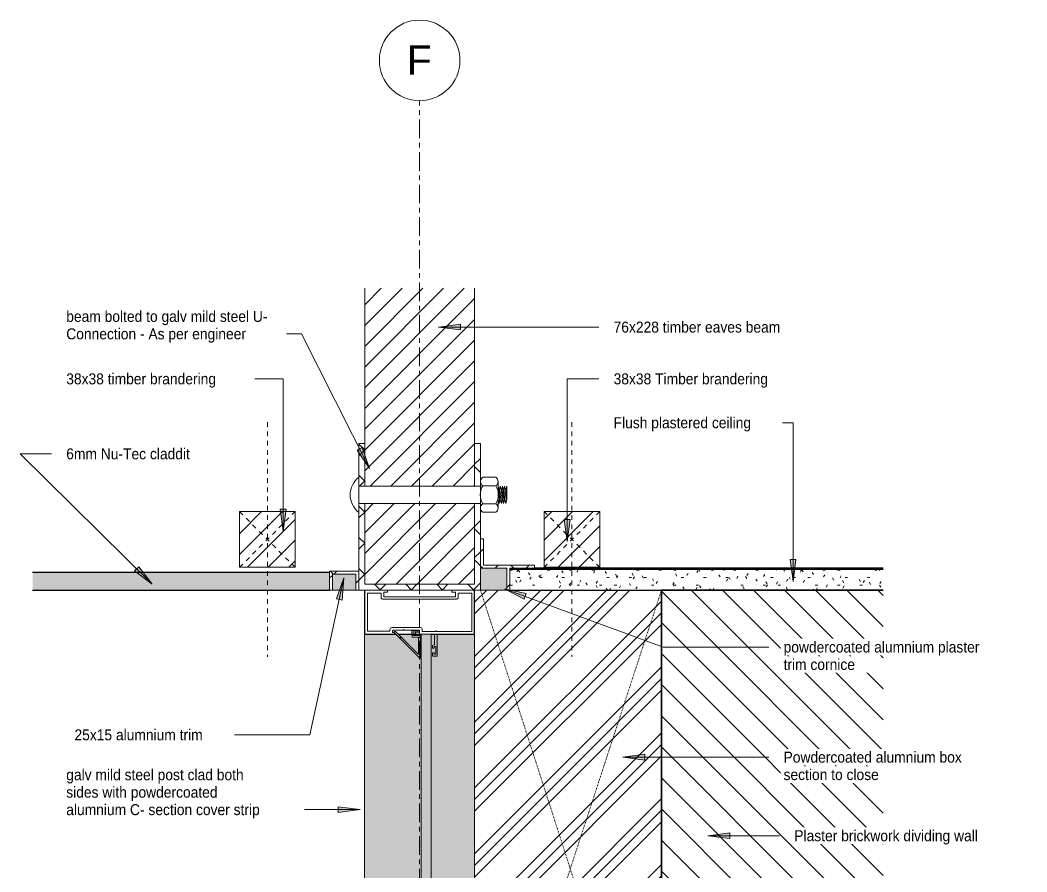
# Model space of a CAD drawing. Header units: millimetres. Extents: x -38576 to 20330, y -28812 to 13605.
# Drawn here: x 8752 to 9439, y 3013 to 3594 of the extents above; entities that cross this region are included whole.
import ezdxf

# ---------------------------------------------------------------- set-up
doc = ezdxf.new("R2010")
doc.units = ezdxf.units.MM
for name, pattern in [('Dash', [6.35, 3.175, -3.175]), ('Detail Dash', [1.1, 0.55, -0.55]), ('Grid Line', [22.225, 12.7, -3.175, 3.175, -3.175])]:
    doc.linetypes.add(name, pattern=pattern)
for name, color, linetype, lineweight in [('A-CLNG', 13, 'Continuous', 9), ('A-CLNG-PATT', 13, 'Continuous', 9), ('A-DETL', 90, 'Continuous', 5), ('A-DETL-GENF', 92, 'Continuous', 5), ('A-DETL-GENF-HDLN', 1, 'Dash', 18), ('A-DETL-THIN', 151, 'Continuous', 5), ('A-GLAZ-CWMG', 51, 'Continuous', 5), ('A-WALL-PATT', 111, 'Continuous', 35), ('G-ANNO-TEXT', 231, 'Continuous', 5), ('G-IMPT', 8, 'Continuous', 18), ('I-WALL', 2, 'Continuous', 9), ('S-COLS', 52, 'Continuous', 5), ('S-FSTN', 2, 'Continuous', 5), ('S-GRID', 1, 'Continuous', 5), ('S-GRID-IDEN', 1, 'Continuous', 5)]:
    doc.layers.add(name, color=color, linetype=linetype, lineweight=lineweight)
doc.styles.add('Arial_10', font='arial.ttf', dxfattribs={"width": 0.9, "height": 7.5})
doc.styles.add('Arial_8', font='arial.ttf', dxfattribs={"height": 20})
pattern_1 = [(45, (-870.233, 2197.53), (-7.07107, 7.07107), [])]
pattern_2 = [(45, (9050.392, 2197.53), (-10.6066, 10.6066), []), (135, (9050.392, 2197.53), (-10.6066, -10.6066), [])]

# ---------------------------------------------------------------- blocks, each defined once
blk = doc.blocks.new('Structural Connections 1 - Structural Connections 1-1359859-Clerestory Window Detail')
at = {"layer": 'S-FSTN', "lineweight": 18}
h = blk.add_hatch(dxfattribs=at)
h.set_pattern_fill('FP_29', color=256, style=0, pattern_type=2)
h.set_pattern_definition(pattern_1)
h.paths.add_polyline_path([(-932.63, 3209), (-858.83, 3209), (-858.83, 3264), (-933.83, 3264), (-933.83, 3209)])
h.paths.add_polyline_path([(-933.83, 3276), (-858.83, 3276), (-858.83, 3410.9), (-933.83, 3410.9), (-933.83, 3284)])
for p, q in [((-933.83, 3410.9), (-933.83, 3305)), ((-858.83, 3305), (-858.83, 3410.9))]:
    blk.add_line(p, q, dxfattribs=at)
blk = doc.blocks.new('Rectangular Mullion - 30x75-1463164-Clerestory Window Detail')
at = {"layer": 'A-GLAZ-CWMG', "lineweight": 25}
for p, q in [((-934, 3205), (-934, 3175)), ((-859, 3175), (-859, 3205)), ((-934, 3175), (-912.6, 3175)), ((-910.93, 3175), (-901.53, 3175)), ((-900.77, 3175), (-895.26, 3175)), ((-888.46, 3175), (-859, 3175))]:
    blk.add_line(p, q, dxfattribs=at)
blk = doc.blocks.new('Rectangular Mullion - 30x75-1460576-Clerestory Window Detail')
at = {"layer": 'A-GLAZ-CWMG', "lineweight": 18}
h = blk.add_hatch(color=10, dxfattribs=at)
h.paths.add_polyline_path([(-911.59, 2811), (-901.5, 2811), (-901.5, 2821.48), (-934, 2821.48), (-934, 2811), (-933.82, 2811)])
h.paths.add_polyline_path([(-934, 2823.48), (-933.82, 2823.48), (-859, 2823.48), (-859, 3175), (-888.46, 3175), (-888.46, 2854.28), (-895.26, 2854.28), (-895.26, 3175), (-900.77, 3175), (-900.77, 3173.98), (-895.92, 3173.98), (-895.92, 3158.32), (-912.6, 3175), (-934, 3175), (-934, 2823.48)])
h.paths.add_polyline_path([(-897.41, 2851.85), (-901.62, 2851.85), (-901.46, 2856.32), (-897.07, 2856.32), (-897.07, 2868.15), (-912.74, 2852.47), (-913.62, 2852.47), (-913.62, 2853.26), (-895.92, 2870.96), (-895.92, 2855.31), (-900.77, 2855.31), (-900.77, 2852.7), (-897.41, 2852.7), (-897.41, 2852.47)])
h.paths.add_polyline_path([(-897.07, 3161.14), (-897.07, 3172.97), (-901.46, 3172.97), (-901.53, 3175), (-910.93, 3175), (-900.77, 3164.84)])
for p, q in [((-934, 2823.47), (-934, 3175)), ((-859, 2823.48), (-859, 3175)), ((-934, 2811), (-934, 2821.48))]:
    blk.add_line(p, q, dxfattribs=at)
blk = doc.blocks.new('Clip44 - SC15 edge Mullion_dwg-V91-Clerestory Window Detail')
at = {"layer": 'G-IMPT'}
for p, q in [((-933.83, 3204.7), (-933.83, 3175.3)), ((-918.63, 3205), (-933.53, 3205)), ((-922.63, 3202.7), (-922.63, 3200.1)), ((-920.83, 3200.8), (-920.83, 3203.2)), ((-920.53, 3203.5), (-918.63, 3203.5)), ((-918.33, 3203.8), (-918.33, 3204.7)), ((-874.33, 3204.7), (-874.33, 3203.8)), ((-859.13, 3205), (-874.03, 3205)), ((-874.03, 3203.5), (-872.13, 3203.5)), ((-871.83, 3203.2), (-871.83, 3200.8)), ((-870.03, 3200.1), (-870.03, 3202.7)), ((-858.83, 3175.3), (-858.83, 3204.7)), ((-921.23, 3198.7), (-871.43, 3198.7)), ((-872.13, 3200.5), (-920.53, 3200.5)), ((-933.53, 3175), (-913.63, 3175)), ((-895.93, 3179.4), (-915.23, 3179.4)), ((-914.83, 3176.38), (-914.83, 3177.3)), ((-913.6, 3176), (-914.55, 3176.08)), ((-913.33, 3175.3), (-913.33, 3175.7)), ((-899.33, 3175.7), (-899.33, 3175.3)), ((-896.6, 3176.21), (-899.05, 3176)), ((-899.03, 3175), (-895.26, 3175)), ((-896.33, 3177.3), (-896.33, 3176.51)), ((-888.46, 3175), (-886.43, 3175)), ((-886.13, 3174.7), (-886.13, 3167.9)), ((-884.03, 3175), (-859.13, 3175)), ((-886.33, 3167.7), (-886.53, 3167.7)), ((-887.53, 3166.7), (-887.53, 3165.7)), ((-887.53, 3162), (-887.53, 3160.3)), ((-887.23, 3165.4), (-886.83, 3165.4)), ((-886.83, 3162.3), (-887.23, 3162.3)), ((-887.23, 3160), (-884.63, 3160))]:
    blk.add_line(p, q, dxfattribs=at)
at = {"layer": 'G-IMPT', "flags": 128}
for points in [[(-916.63, 3178), (-916.63, 3177), (-931.83, 3177), (-931.83, 3203), (-922.93, 3203)], [(-869.73, 3203), (-860.83, 3203), (-860.83, 3176.8), (-884.83, 3176.8), (-885.23, 3177.2), (-885.63, 3176.8), (-894.53, 3176.8), (-894.53, 3178)], [(-914.53, 3177.6), (-907.83, 3177.6), (-907.33, 3178.1), (-906.83, 3177.6), (-896.63, 3177.6)], [(-884.33, 3160.3), (-884.33, 3166.2), (-884.33, 3172.53), (-884.33, 3174.7)], [(-886.53, 3165.7), (-886.53, 3166.5), (-885.33, 3166.5), (-885.33, 3161.2), (-886.53, 3161.2), (-886.53, 3162)]]:
    blk.add_lwpolyline(points, dxfattribs=at)
at = {"layer": 'G-IMPT'}
for centre, radius, start, end in [((-933.53, 3204.7), 0.3, 90, 180), ((-922.93, 3202.7), 0.3, 360, 90), ((-920.53, 3203.2), 0.3, 90, 180), ((-918.63, 3204.7), 0.3, 0, 90), ((-918.63, 3203.8), 0.3, 270, 360), ((-874.03, 3204.7), 0.3, 90, 180), ((-874.03, 3203.8), 0.3, 180, 270), ((-872.13, 3203.2), 0.3, 0, 90), ((-869.73, 3202.7), 0.3, 90, 180), ((-859.13, 3204.7), 0.3, 0, 90), ((-921.23, 3200.1), 1.4, 180, 270), ((-920.53, 3200.8), 0.3, 180, 270), ((-872.13, 3200.8), 0.3, 270, 360), ((-871.43, 3200.1), 1.4, 270, 0), ((-933.53, 3175.3), 0.3, 180, 270), ((-915.23, 3178), 1.4, 90, 180), ((-914.53, 3177.3), 0.3, 90, 180), ((-914.53, 3176.38), 0.3, 180, 265), ((-913.63, 3175.3), 0.3, 270, 0), ((-913.63, 3175.7), 0.3, 0, 85), ((-899.03, 3175.7), 0.3, 95, 180), ((-899.03, 3175.3), 0.3, 180, 270), ((-896.63, 3177.3), 0.3, 0, 90), ((-896.63, 3176.51), 0.3, 275, 360), ((-895.93, 3178), 1.4, 360, 90), ((-886.43, 3174.7), 0.3, 360, 90), ((-884.03, 3174.7), 0.3, 90, 180), ((-859.13, 3175.3), 0.3, 270, 360), ((-886.53, 3166.7), 1, 90, 180), ((-886.33, 3167.9), 0.2, 270, 360), ((-887.23, 3165.7), 0.3, 180, 270), ((-887.23, 3162), 0.3, 90, 180), ((-887.23, 3160.3), 0.3, 180, 270), ((-886.83, 3165.7), 0.3, 270, 0), ((-886.83, 3162), 0.3, 360, 90), ((-884.63, 3160.3), 0.3, 270, 360)]:
    blk.add_arc(centre, radius, start, end, dxfattribs=at)
blk = doc.blocks.new('Clip44 - Clip44-1462916-Clerestory Window Detail')
at = {"layer": 'A-DETL-GENF', "lineweight": 18}
h = blk.add_hatch(dxfattribs=at)
h.set_pattern_fill('FP_34', color=256, style=0, pattern_type=2)
h.set_pattern_definition([(0, (-870.233, 2197.53), (0, 25), []), (90, (-870.233, 2197.53), (-25, 2e-15), [])])
h.paths.add_polyline_path([(-895.92, 3158.32), (-895.92, 3173.98), (-900.77, 3173.98), (-900.77, 3176.58), (-897.41, 3176.58), (-897.41, 3177.43), (-901.62, 3177.43), (-901.46, 3172.97), (-897.07, 3172.97), (-897.07, 3161.14), (-912.74, 3176.81), (-913.62, 3176.81), (-913.62, 3176.02), (-897.07, 3159.46)])
for p, q in [((-912.74, 3176.81), (-913.62, 3176.81)), ((-913.62, 3176.81), (-913.62, 3176.02)), ((-913.62, 3176.02), (-895.92, 3158.32)), ((-897.07, 3161.14), (-912.74, 3176.81)), ((-897.41, 3177.43), (-901.62, 3177.43)), ((-901.62, 3177.43), (-901.46, 3172.97)), ((-900.77, 3173.98), (-900.77, 3176.58)), ((-900.77, 3176.58), (-897.41, 3176.58)), ((-895.92, 3173.98), (-900.77, 3173.98)), ((-897.41, 3176.58), (-897.41, 3177.43)), ((-895.92, 3158.32), (-895.92, 3173.98)), ((-901.46, 3172.97), (-897.07, 3172.97)), ((-897.07, 3172.97), (-897.07, 3161.14))]:
    blk.add_line(p, q, dxfattribs=at)
blk.add_blockref('Clip44 - SC15 edge Mullion_dwg-V91-Clerestory Window Detail', (0, 0))
blk = doc.blocks.new('M_Carriage Bolts-Side - M12-1469697-Clerestory Window Detail')
at = {"layer": 'A-DETL-GENF', "lineweight": 18}
for p, q in [((-937.83, 3282), (-937.83, 3270)), ((-854.83, 3279.02), (-854.83, 3270)), ((-853.31, 3281.94), (-844.35, 3281.94)), ((-842.83, 3270), (-842.83, 3279.02)), ((-937.83, 3276), (-854.83, 3276)), ((-853.31, 3276.1), (-844.35, 3276.1)), ((-842.08, 3273.26), (-842.83, 3276)), ((-842.83, 3266.74), (-842.08, 3273.26)), ((-841.33, 3276), (-842.08, 3273.26)), ((-842.08, 3264), (-841.33, 3276)), ((-840.58, 3273.26), (-841.33, 3276)), ((-841.33, 3266.74), (-840.58, 3273.26)), ((-839.83, 3276), (-840.58, 3273.26)), ((-840.58, 3264), (-839.83, 3276)), ((-839.08, 3273.26), (-839.83, 3276)), ((-839.83, 3266.74), (-839.08, 3273.26)), ((-838.33, 3276), (-839.08, 3273.26)), ((-839.08, 3264), (-838.33, 3276)), ((-837.58, 3273.26), (-838.33, 3276)), ((-838.33, 3266.74), (-837.58, 3273.26)), ((-836.83, 3276), (-837.58, 3273.26)), ((-837.58, 3264), (-836.83, 3276)), ((-836.83, 3266.74), (-836.83, 3276)), ((-937.83, 3270), (-937.83, 3258)), ((-937.83, 3264), (-854.83, 3264)), ((-854.83, 3270), (-854.83, 3261.03)), ((-853.31, 3263.9), (-844.35, 3263.9)), ((-842.83, 3261.03), (-842.83, 3270)), ((-842.83, 3266.74), (-842.08, 3264)), ((-842.08, 3264), (-841.33, 3266.74)), ((-841.33, 3266.74), (-840.58, 3264)), ((-840.58, 3264), (-839.83, 3266.74)), ((-839.83, 3266.74), (-839.08, 3264)), ((-839.08, 3264), (-838.33, 3266.74)), ((-838.33, 3266.74), (-837.58, 3264)), ((-837.58, 3264), (-836.83, 3266.74)), ((-853.31, 3258.06), (-844.35, 3258.06))]:
    blk.add_line(p, q, dxfattribs=at)
for centre, radius, start, end in [((-928.39, 3269.78), 15.44, 127.6782, 179.1917), ((-851.26, 3279.02), 3.56, 125.00172, 234.99828), ((-846.39, 3279.02), 3.56, 305.00172, 54.99828), ((-843.21, 3270), 11.79, 148.85268, 211.14732), ((-854.44, 3270), 11.79, 328.85268, 31.14732), ((-928.39, 3270.22), 15.44, 180.8083, 232.3218), ((-851.26, 3260.98), 3.56, 124.99089, 235.00911), ((-846.39, 3260.98), 3.56, 304.99089, 55.00911)]:
    blk.add_arc(centre, radius, start, end, dxfattribs=at)
blk = doc.blocks.new('Repeating Detail - Timber _38 x 38_-372870-Clerestory Window Detail')
at = {"layer": 'A-DETL-GENF', "lineweight": 18}
h = blk.add_hatch(dxfattribs=at)
h.set_pattern_fill('FP_29', color=256, style=0, pattern_type=2)
h.set_pattern_definition(pattern_1)
h.paths.add_polyline_path([(-773.4, 3220.54), (-773.4, 3258.54), (-811.4, 3258.54), (-811.4, 3220.54), (-797.67, 3220.54)])
for p, q in [((-773.4, 3258.54), (-811.4, 3258.54)), ((-811.4, 3258.54), (-811.4, 3220.54)), ((-773.4, 3220.54), (-773.4, 3258.54)), ((-811.4, 3220.54), (-773.4, 3220.54))]:
    blk.add_line(p, q, dxfattribs=at)
at = {"layer": 'A-DETL-GENF-HDLN'}
for p, q in [((-792.4, 3319.54), (-792.4, 3159.54)), ((-773.4, 3258.54), (-811.4, 3220.54)), ((-773.4, 3220.54), (-811.4, 3258.54))]:
    blk.add_line(p, q, dxfattribs=at)
blk = doc.blocks.new('Repeating Detail - Timber _38 x 38_-V93-Clerestory Window Detail')
at = {"layer": 'A-DETL-GENF', "lineweight": 18}
h = blk.add_hatch(dxfattribs=at)
h.set_pattern_fill('FP_29', color=256, style=0, pattern_type=2)
h.set_pattern_definition(pattern_1)
h.paths.add_polyline_path([(-1019.26, 3220.54), (-981.26, 3220.54), (-981.26, 3258.54), (-1019.26, 3258.54)])
for p, q in [((-1019.26, 3220.54), (-1019.26, 3258.54)), ((-1019.26, 3258.54), (-981.26, 3258.54)), ((-981.26, 3258.54), (-981.26, 3220.54)), ((-981.26, 3220.54), (-1019.26, 3220.54))]:
    blk.add_line(p, q, dxfattribs=at)
at = {"layer": 'A-DETL-GENF-HDLN'}
for p, q in [((-1000.26, 3319.54), (-1000.26, 3159.54)), ((-1019.26, 3258.54), (-981.26, 3220.54)), ((-1019.26, 3220.54), (-981.26, 3258.54))]:
    blk.add_line(p, q, dxfattribs=at)
blk = doc.blocks.new('Grid - M_Grid Head - Circle-13408-Clerestory Window Detail')
at = {"layer": 'S-GRID-IDEN'}
blk.add_circle((-896.33, 3566.34), 27.5, dxfattribs=at)

msp = doc.modelspace()

# ---------------------------------------------------------------- hatches: boundary and pattern name
at = {"layer": 'A-CLNG-PATT', "lineweight": 18}
h = msp.add_hatch(dxfattribs=at)
h.set_pattern_fill('FP_27', color=256, style=0, pattern_type=2)
h.set_pattern_definition([(0, (9050.392, 2197.53), (5.08, 1.27), [0.16764, -3.642, 0.16764, -3.642, -20.32]), (0, (9050.392, 2197.53), (5.08, 1.27), [-7.62, 0.16764, -7.452, 0.16764, -3.642, -8.89]), (0, (9050.392, 2197.53), (5.08, 1.27), [-19.05, 0.16764, -2.372, 0.16764, -6.182]), (120, (9052.297, 2198.165), (-3.6398523, 3.764409), [0.16764, -3.642, 0.16764, -3.642, -20.32]), (120, (9052.297, 2198.165), (-3.6398523, 3.764409), [-7.62, 0.16764, -7.452, 0.16764, -3.642, -8.89]), (120, (9052.297, 2198.165), (-3.6398523, 3.764409), [-19.05, 0.16764, -2.372, 0.16764, -6.182]), (240, (9052.932, 2200.705), (-1.4401477, -5.034409), [0.16764, -3.642, 0.16764, -3.642, -20.32]), (240, (9052.932, 2200.705), (-1.4401477, -5.034409), [-7.62, 0.16764, -7.452, 0.16764, -3.642, -8.89]), (240, (9052.932, 2200.705), (-1.4401477, -5.034409), [-19.05, 0.16764, -2.372, 0.16764, -6.182])])
h.paths.add_polyline_path([(8962.82, 3205), (8962.82, 3217), (8760.13, 3217), (8760.13, 3205)])
h = msp.add_hatch(dxfattribs=at)
h.set_pattern_fill('FP_30', color=256, style=0, pattern_type=2)
h.set_pattern_definition([(0, (9050.392, 2197.53), (20.32, 5.08), [1.676, -13.564, 1.676, -13.564, -81.28]), (0, (9050.392, 2197.53), (20.32, 5.08), [-30.48, 1.676, -28.804, 1.676, -13.564, -35.56]), (0, (9050.392, 2197.53), (20.32, 5.08), [-76.2, 1.676, -8.484, 1.676, -23.724]), (120, (9058.012, 2200.07), (-14.55941, 15.057636), [1.676, -13.564, 1.676, -13.564, -81.28]), (120, (9058.012, 2200.07), (-14.55941, 15.057636), [-30.48, 1.676, -28.804, 1.676, -13.564, -35.56]), (120, (9058.012, 2200.07), (-14.55941, 15.057636), [-76.2, 1.676, -8.484, 1.676, -23.724]), (240, (9060.552, 2210.23), (-5.76059, -20.137636), [1.676, -13.564, 1.676, -13.564, -81.28]), (240, (9060.552, 2210.23), (-5.76059, -20.137636), [-30.48, 1.676, -28.804, 1.676, -13.564, -35.56]), (240, (9060.552, 2210.23), (-5.76059, -20.137636), [-76.2, 1.676, -8.484, 1.676, -23.724])])
h.paths.add_polyline_path([(9085.78, 3205), (9340.65, 3205), (9340.65, 3219), (9085.78, 3219), (9085.78, 3209)])
at = {"layer": 'A-DETL-GENF', "lineweight": 18}
h = msp.add_hatch(dxfattribs=at)
h.set_pattern_fill('FP_32', color=250, style=0, pattern_type=2)
h.set_pattern_definition(pattern_2)
h.paths.add_polyline_path([(9050.39, 3205), (9065.8, 3205), (9065.8, 3264), (9061.8, 3264), (9061.8, 3209), (8986.8, 3209), (8986.8, 3264), (8982.8, 3264), (8982.8, 3205), (9049.8, 3205)])
h.paths.add_polyline_path([(8986.8, 3276), (8986.8, 3305), (8982.8, 3305), (8982.8, 3276), (8986.62, 3276)])
h.paths.add_polyline_path([(9065.8, 3276), (9065.8, 3305), (9061.8, 3305), (9061.8, 3276), (9065.43, 3276)])
h = msp.add_hatch(dxfattribs=at)
h.set_pattern_fill('FP_32', color=250, style=0, pattern_type=2)
h.set_pattern_definition(pattern_2)
h.paths.add_polyline_path([(9083.81, 3205), (9085.78, 3205), (9085.78, 3220), (9102.6, 3220), (9102.6, 3222), (9067.8, 3222), (9067.8, 3240), (9065.8, 3240), (9065.8, 3220), (9083.81, 3220), (9083.81, 3209)])
h = msp.add_hatch(dxfattribs=at)
h.set_pattern_fill('FP_32', color=250, style=0, pattern_type=2)
h.set_pattern_definition(pattern_2)
h.paths.add_polyline_path([(8962.82, 3205), (8964.78, 3205), (8964.78, 3215.96), (8980.8, 3215.96), (8980.8, 3205), (8982.8, 3205.05), (8982.8, 3217.96), (8962.82, 3217.96), (8962.82, 3205.31)])
for color, points in [(7, [(8964.78, 3205), (8980.8, 3205), (8980.8, 3215.96), (8964.78, 3215.96), (8964.78, 3205.29)]), (7, [(9065.8, 3205), (9083.81, 3205), (9083.81, 3220), (9065.8, 3220), (9065.8, 3209)]), (142, [(9032.17, 2854.28), (9032.17, 3175), (9025.37, 3175), (9025.37, 2854.28)])]:
    msp.add_hatch(color=color, dxfattribs=at).paths.add_polyline_path(points)
h = msp.add_hatch(dxfattribs=at)
h.set_pattern_fill('FP_33', color=10, style=0, pattern_type=2)
h.set_pattern_definition([(45, (9050.392, 2197.53), (-22.4506, 22.4506), []), (45, (9058.33, 2197.53), (0, 44.9013), []), (45, (9042.455, 2197.53), (0, 44.9013), [])])
h.paths.add_polyline_path([(9063.8, 2821.88), (9189.3, 2821.88), (9189.3, 3205), (9061.8, 3205), (9061.8, 2841.88), (9063.8, 2841.88), (9063.8, 2823.48)])
at = {"layer": 'A-WALL-PATT', "lineweight": 18}
h = msp.add_hatch(dxfattribs=at)
h.set_pattern_fill('FP_31', color=135, style=0, pattern_type=2)
h.set_pattern_definition([(135, (9050.392, 2197.53), (-10.6066, -10.6066), [])])
h.paths.add_polyline_path([(9194.3, 2552.22), (9340.65, 2552.22), (9340.65, 3205), (9189.3, 3205), (9189.3, 2821.88), (9194.3, 2821.88), (9194.3, 2806.88), (9189.3, 2806.88), (9189.3, 2552.22)])
at = {"layer": 'G-ANNO-TEXT'}
for points in [[(9037.21, 3384.42), (9052.21, 3382.45), (9052.21, 3386.39)], [(8990.16, 3287.93), (8985.15, 3302.2), (8981.63, 3300.42)], [(8931.2, 3245.31), (8933.17, 3260.31), (8929.22, 3260.31)], [(9124.93, 3238.25), (9126.91, 3253.25), (9122.96, 3253.25)], [(9279.08, 3210.77), (9281.06, 3225.77), (9277.11, 3225.77)], [(8841.85, 3209.01), (8832.56, 3220.95), (8829.79, 3218.13)], [(8972.65, 3213.3), (8967.52, 3199.07), (8971.38, 3198.23)], [(9082.1, 3205.93), (9095.51, 3198.91), (9096.87, 3202.62)], [(9162.95, 3091.02), (9177.95, 3089.05), (9177.95, 3093)], [(8983.68, 3055.21), (8968.68, 3057.18), (8968.68, 3053.23)], [(9220.95, 3037.41), (9235.95, 3035.43), (9235.95, 3039.38)]]:
    msp.add_hatch(color=7, dxfattribs=at).paths.add_polyline_path(points)

# ---------------------------------------------------------------- linework, layer by layer
at = {"layer": 'A-CLNG', "lineweight": 25}
for p, q in [((8962.82, 3217), (8760.13, 3217)), ((9340.65, 3219), (9085.78, 3219)), ((9340.65, 3220), (9102.6, 3220)), ((8760.13, 3205), (8962.82, 3205)), ((9085.78, 3205), (9189.3, 3205))]:
    msp.add_line(p, q, dxfattribs=at)
at = {"layer": 'A-DETL', "linetype": 'Detail Dash', "lineweight": 18}
for p, q in [((9063.8, 2821.48), (9189.3, 3205)), ((9065.8, 3205), (9189.3, 2821.88))]:
    msp.add_line(p, q, dxfattribs=at)
at = {"layer": 'A-DETL-THIN', "lineweight": 18}
for p, q in [((8986.8, 3305), (8982.8, 3305)), ((8982.8, 3305), (8982.8, 3282)), ((8986.8, 3276), (8986.8, 3305)), ((9065.8, 3305), (9061.8, 3305)), ((9061.8, 3305), (9061.8, 3276)), ((9065.8, 3279.02), (9065.8, 3305)), ((8986.8, 3209), (8986.8, 3264)), ((9061.8, 3264), (9061.8, 3209)), ((8982.8, 3258), (8982.8, 3217.96)), ((9065.8, 3240), (9065.8, 3261.03)), ((9067.8, 3240), (9065.8, 3240)), ((9065.8, 3240), (9065.8, 3220)), ((9067.8, 3222), (9067.8, 3240)), ((9102.6, 3222), (9067.8, 3222)), ((9102.6, 3220), (9102.6, 3222)), ((8962.82, 3205), (8962.82, 3217.96)), ((8962.82, 3217.96), (8982.8, 3217.96)), ((8980.8, 3215.96), (8964.78, 3215.96)), ((8964.78, 3215.96), (8964.78, 3205)), ((8980.8, 3205), (8980.8, 3215.96)), ((8982.8, 3217.96), (8982.8, 3205)), ((9083.81, 3220), (9065.8, 3220)), ((9065.8, 3220), (9065.8, 3205)), ((9083.81, 3205), (9083.81, 3220)), ((9085.78, 3205), (9085.78, 3220)), ((9085.78, 3220), (9102.6, 3220)), ((9061.8, 3209), (8986.8, 3209)), ((8964.78, 3205), (8962.82, 3205)), ((8964.78, 3205), (8980.8, 3205)), ((8982.8, 3205), (8980.8, 3205)), ((8982.8, 3205), (9065.8, 3205)), ((9061.8, 3205), (9061.8, 2841.88)), ((9065.8, 3205), (9083.81, 3205)), ((9083.81, 3205), (9085.78, 3205)), ((9189.3, 3205), (9085.78, 3205)), ((9189.3, 2821.88), (9189.3, 3205)), ((9032.17, 3175), (9025.37, 3175)), ((9025.37, 3175), (9025.37, 2854.28)), ((9032.17, 2854.28), (9032.17, 3175))]:
    msp.add_line(p, q, dxfattribs=at)
at = {"layer": 'G-ANNO-TEXT', "color": 7}
for p, q in [((9052.21, 3386.39), (9037.21, 3384.42)), ((9037.21, 3384.42), (9052.21, 3382.45)), ((9037.21, 3384.42), (9146.48, 3384.42)), ((9052.21, 3382.45), (9052.21, 3386.39)), ((8930.99, 3379.81), (8915.63, 3379.81)), ((8943.72, 3379.81), (8930.99, 3379.81)), ((8990.16, 3287.93), (8943.72, 3379.81)), ((8919.34, 3349.1), (8897.77, 3349.1)), ((8931.2, 3349.1), (8919.34, 3349.1)), ((8931.2, 3245.31), (8931.2, 3349.1)), ((9124.93, 3349.1), (9146.48, 3349.1)), ((9124.93, 3238.25), (9124.93, 3349.1)), ((9260.58, 3319.21), (9260.27, 3319.21)), ((9279.08, 3319.21), (9260.58, 3319.21)), ((9279.08, 3210.77), (9279.08, 3319.21)), ((8751.66, 3297.97), (8772.97, 3297.97)), ((8841.85, 3209.01), (8751.66, 3297.97)), ((8985.15, 3302.2), (8981.63, 3300.42)), ((8981.63, 3300.42), (8990.16, 3287.93)), ((8990.16, 3287.93), (8985.15, 3302.2)), ((8933.17, 3260.31), (8929.22, 3260.31)), ((8929.22, 3260.31), (8931.2, 3245.31)), ((8931.2, 3245.31), (8933.17, 3260.31)), ((9126.91, 3253.25), (9122.96, 3253.25)), ((9122.96, 3253.25), (9124.93, 3238.25)), ((9124.93, 3238.25), (9126.91, 3253.25)), ((9281.06, 3225.77), (9277.11, 3225.77)), ((9277.11, 3225.77), (9279.08, 3210.77)), ((9279.08, 3210.77), (9281.06, 3225.77)), ((8832.56, 3220.95), (8829.79, 3218.13)), ((8829.79, 3218.13), (8841.85, 3209.01)), ((8841.85, 3209.01), (8832.56, 3220.95)), ((8972.65, 3213.3), (8949.32, 3106.25)), ((8972.65, 3213.3), (8967.52, 3199.07)), ((8971.38, 3198.23), (8972.65, 3213.3)), ((9082.1, 3205.93), (9095.51, 3198.91)), ((9096.87, 3202.62), (9082.1, 3205.93)), ((9082.1, 3205.93), (9190.46, 3166.16)), ((9095.51, 3198.91), (9096.87, 3202.62)), ((8967.52, 3199.07), (8971.38, 3198.23)), ((9190.46, 3166.16), (9262.47, 3166.16)), ((8936.59, 3106.25), (8887.3, 3106.25)), ((8949.32, 3106.25), (8936.59, 3106.25)), ((9177.95, 3093), (9162.95, 3091.02)), ((9177.95, 3089.05), (9177.95, 3093)), ((9162.95, 3091.02), (9177.95, 3089.05)), ((9162.95, 3091.02), (9262.47, 3091.02)), ((8983.68, 3055.21), (8968.68, 3057.18)), ((8968.68, 3057.18), (8968.68, 3053.23)), ((8930.99, 3055.21), (8925.75, 3055.21)), ((8983.68, 3055.21), (8930.99, 3055.21)), ((8968.68, 3053.23), (8983.68, 3055.21)), ((9235.95, 3039.38), (9220.95, 3037.41)), ((9220.95, 3037.41), (9235.95, 3035.43)), ((9220.95, 3037.41), (9269.81, 3037.41)), ((9235.95, 3035.43), (9235.95, 3039.38))]:
    msp.add_line(p, q, dxfattribs=at)
at = {"layer": 'I-WALL', "lineweight": 35}
for p, q in [((9340.65, 3205), (9189.3, 3205)), ((9189.3, 3205), (9189.3, 2821.88))]:
    msp.add_line(p, q, dxfattribs=at)
at = {"layer": 'S-COLS', "lineweight": 18}
msp.add_line((9061.8, 2841.88), (9061.8, 3205), dxfattribs=at)
at = {"layer": 'S-GRID', "linetype": 'Grid Line'}
msp.add_line((9024.3, 2424.31), (9024.3, 3538.84), dxfattribs=at)

# ---------------------------------------------------------------- block references
at = {"layer": 'A-DETL-GENF', "lineweight": 18}
for name in ['Repeating Detail - Timber _38 x 38_-V93-Clerestory Window Detail', 'Repeating Detail - Timber _38 x 38_-372870-Clerestory Window Detail', 'M_Carriage Bolts-Side - M12-1469697-Clerestory Window Detail', 'Clip44 - Clip44-1462916-Clerestory Window Detail']:
    msp.add_blockref(name, (9920.62, 0), dxfattribs=at)
at = {"layer": 'A-GLAZ-CWMG', "lineweight": 18}
for name in ['Rectangular Mullion - 30x75-1463164-Clerestory Window Detail', 'Rectangular Mullion - 30x75-1460576-Clerestory Window Detail']:
    msp.add_blockref(name, (9920.62, 0), dxfattribs=at)
at = {"layer": 'S-FSTN', "lineweight": 18}
msp.add_blockref('Structural Connections 1 - Structural Connections 1-1359859-Clerestory Window Detail', (9920.62, 0), dxfattribs=at)
at = {"layer": 'S-GRID-IDEN'}
msp.add_blockref('Grid - M_Grid Head - Circle-13408-Clerestory Window Detail', (9920.62, 0), dxfattribs=at)

# ---------------------------------------------------------------- texts
at = {"layer": 'G-ANNO-TEXT', "color": 7, "char_height": 7.5, "attachment_point": 1, "style": 'Arial_10', "bg_fill": 3, "box_fill_scale": 1.25, "bg_fill_color": 256, "bg_fill_true_color": 13158600, "bg_fill_transparency": 0}
for s, insert, width in [('beam bolted to galv mild steel U-', (8783.13, 3395.47), 164.5063), ('76x228 timber eaves beam', (9156.64, 3388.17), 136.7278), ('38x38 Timber brandering', (9156.64, 3352.85), 126.9873), ('galv mild steel post clad both ', (8783.13, 3082.77), 148.2721)]:
    msp.add_mtext(s, dxfattribs=dict(at, insert=insert, width=width))

# ---------------------------------------------------------------- next in the draw order: texts
for s, insert, width in [('Connection - As per engineer', (8783.13, 3383.56), 148.2721), ('38x38 timber brandering ', (8783.13, 3352.85), 126.6265), ('Flush plastered ceiling', (9156.64, 3322.96), 113.2784), ('6mm Nu-Tec claddit ', (8783.13, 3301.72), 105.7025), ('powdercoated alumnium plaster ', (9272.63, 3169.91), 164.1455), ('25x15 alumnium trim', (8788.73, 3110), 107.1455), ('Powdercoated alumnium box ', (9272.63, 3094.77), 148.9936), ('sides with powdercoated ', (8783.13, 3070.86), 126.9873), ('Plaster brickwork dividing wall', (9279.97, 3041.16), 150.7974)]:
    msp.add_mtext(s, dxfattribs=dict(at, insert=insert, width=width))
at = {"layer": 'S-GRID-IDEN', "insert": (9015.52, 3576.62), "char_height": 20, "width": 20.8439, "attachment_point": 1, "style": 'Arial_8', "bg_fill": 3, "box_fill_scale": 1.25, "bg_fill_color": 256, "bg_fill_true_color": 13158600, "bg_fill_transparency": 0}
msp.add_mtext('F', dxfattribs=at)

# ---------------------------------------------------------------- next in the draw order: texts
at = {"layer": 'G-ANNO-TEXT', "color": 7, "char_height": 7.5, "attachment_point": 1, "style": 'Arial_10', "bg_fill": 3, "box_fill_scale": 1.25, "bg_fill_color": 256, "bg_fill_true_color": 13158600, "bg_fill_transparency": 0}
for s, insert, width in [('trim cornice', (9272.63, 3158), 59.5253), ('section to close', (9272.63, 3082.87), 78.2848), ('alumnium C- section cover strip', (8783.13, 3058.96), 160.5379)]:
    msp.add_mtext(s, dxfattribs=dict(at, insert=insert, width=width))

doc.saveas('drawing.dxf')
